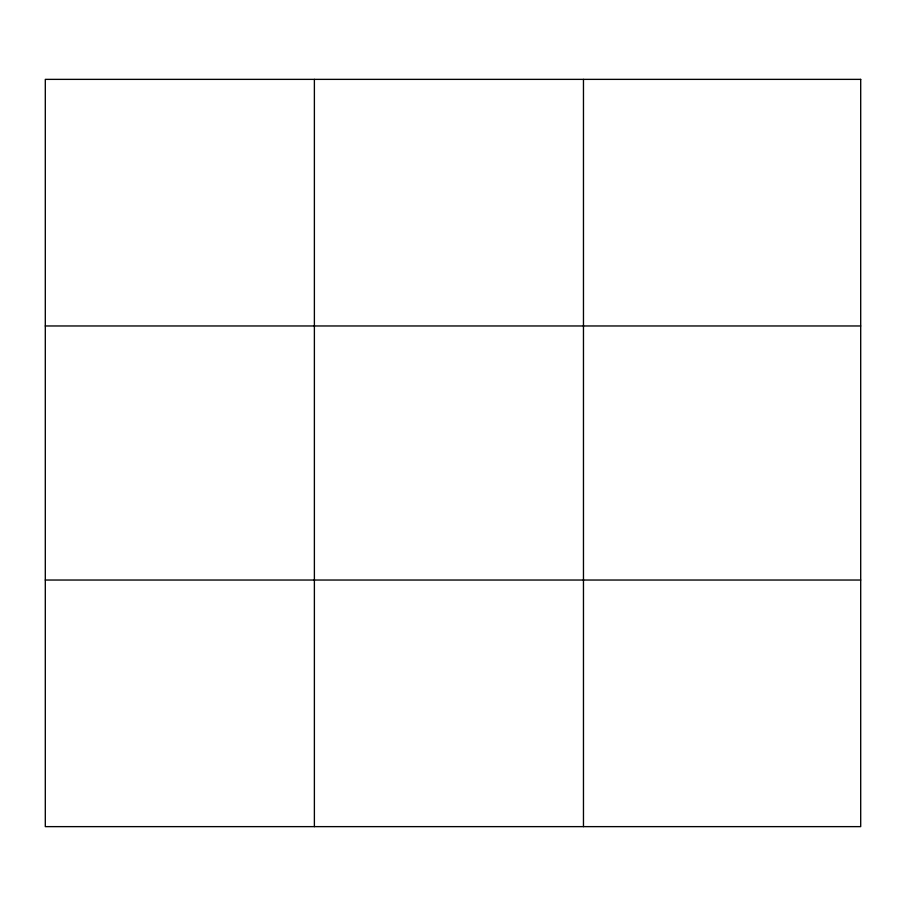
<?xml version="1.0" encoding="UTF-8"?>
<svg xmlns="http://www.w3.org/2000/svg" width="906" height="906" viewBox="0 0 906 906"><rect width="100%" height="100%" fill="white"/><g stroke="black" fill="none" stroke-linecap="round" stroke-linejoin="round"><path stroke-width="1.36" d="M314.382 826.634L314.382 79.366M583.464 826.634L583.464 79.366M45.3 325.967L860.7 325.967M45.3 580.033L860.7 580.033M860.7 79.366L860.7 826.634L45.3 826.634L45.3 79.366L860.7 79.366"/></g></svg>
